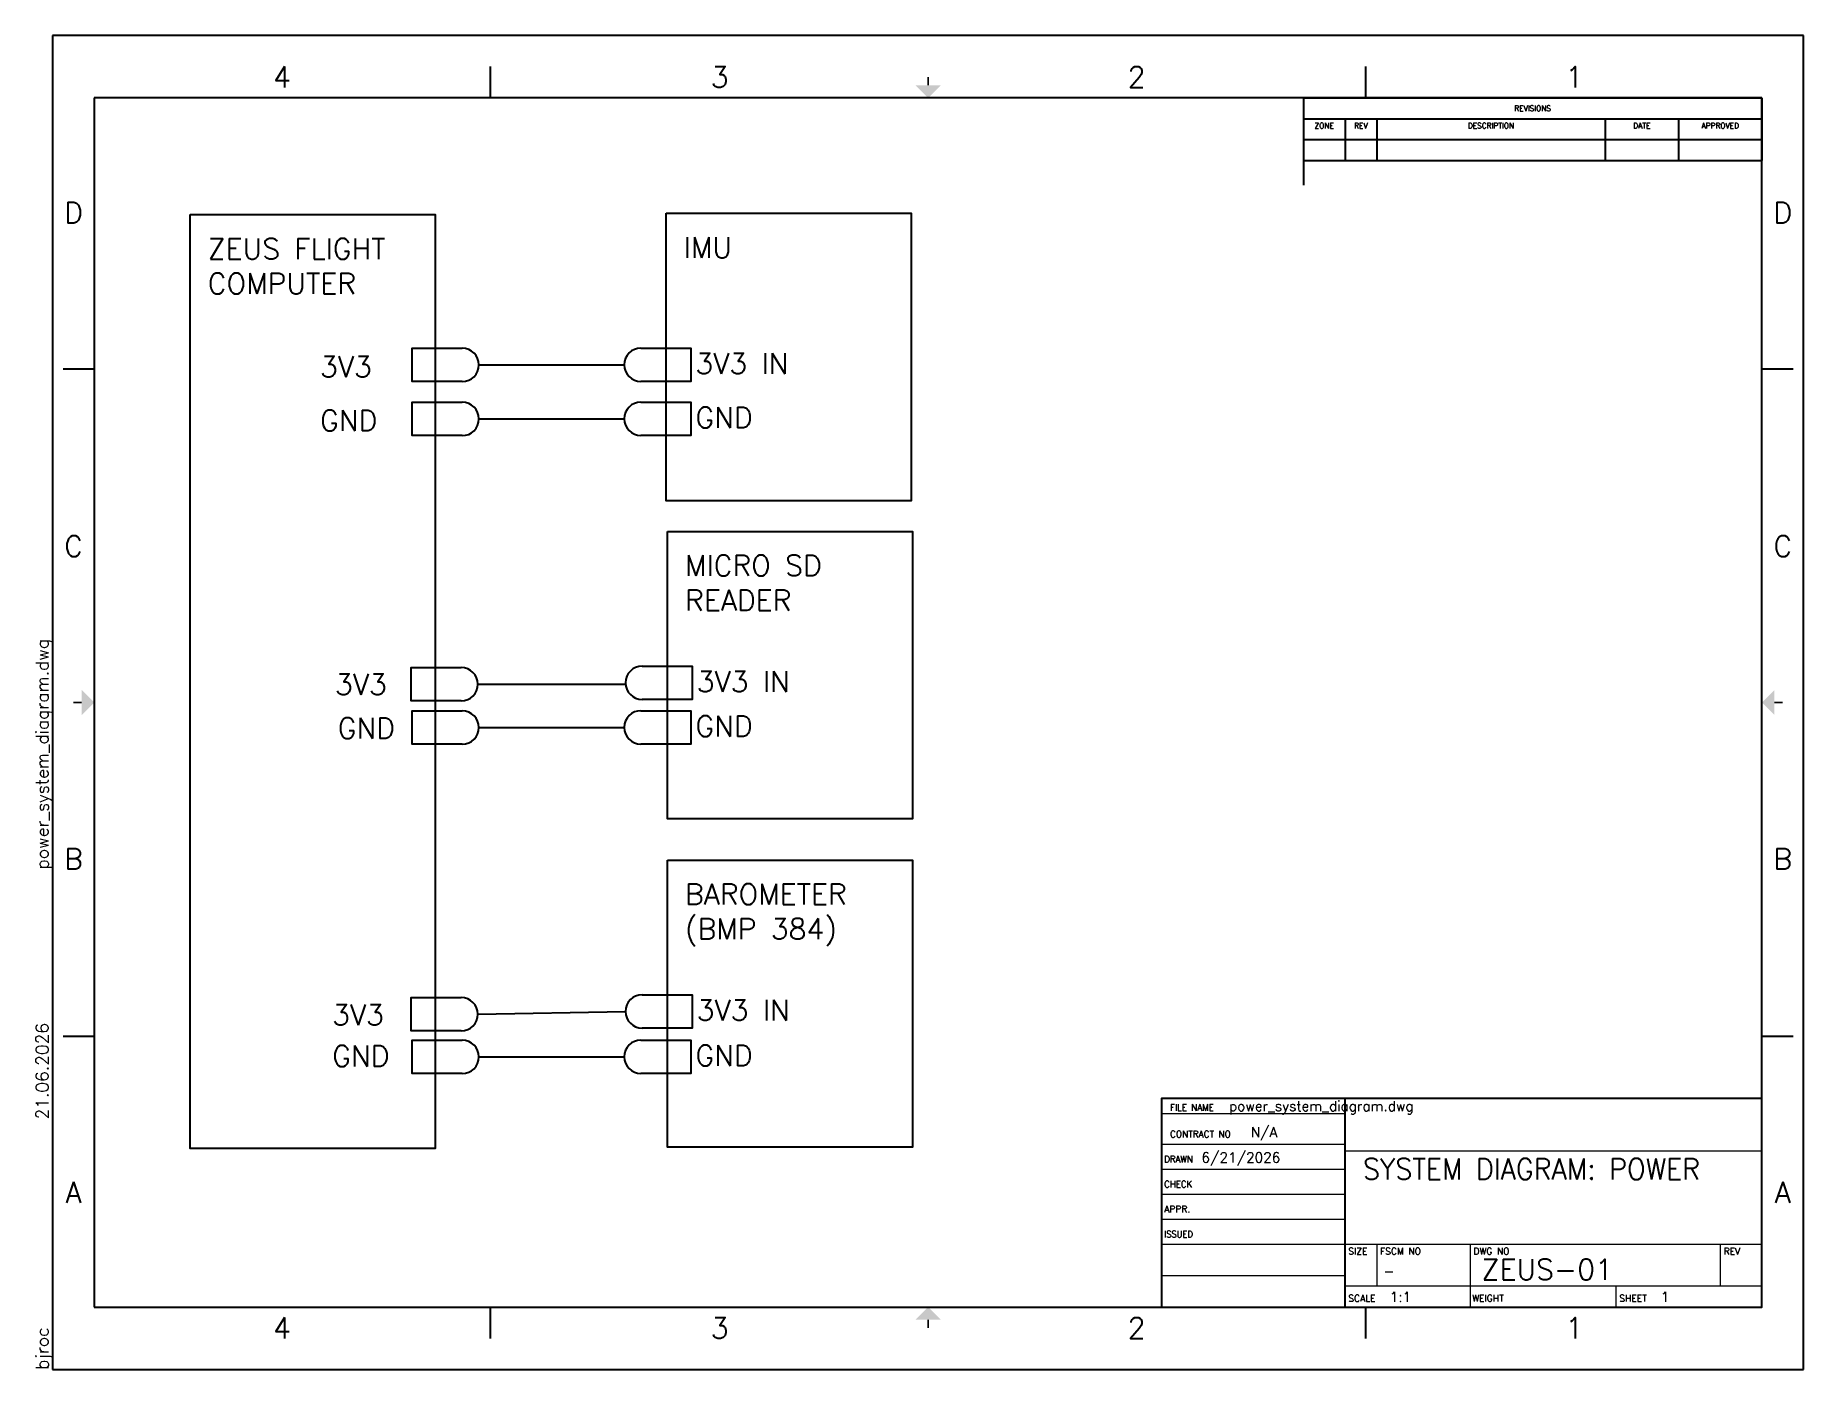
# Paper-space layout 'SH2' of a CAD drawing. Header units: inches. Extents: x -0.2 to 21, y 0 to 16.
import ezdxf
from ezdxf.enums import TextEntityAlignment as Align

# ---------------------------------------------------------------- set-up
doc = ezdxf.new("R2010")
doc.units = ezdxf.units.IN
doc.header["$MEASUREMENT"] = 0
doc.layers.add('Title Block', color=7, linetype='Continuous')
doc.layers.add('WIRE', color=100, linetype='Continuous')
doc.styles.add('ACANSTS', font='romans.shx', dxfattribs={"height": 1})
doc.styles.add('Roman', font='romans')

# ---------------------------------------------------------------- blocks, each defined once
blk = doc.blocks.new('*T3')
at = {"layer": 'Title Block', "color": 0, "lineweight": -2}
for p, q in [((0, 0), (0.5, 0)), ((0, 0), (0, -0.25)), ((0.5, 0), (0.88, 0)), ((0.88, 0), (3.62, 0)), ((3.62, 0), (4.5, 0)), ((4.5, 0), (5.5, 0)), ((5.5, 0), (5.5, -0.25)), ((0, -0.25), (0.5, -0.25)), ((0, -0.25), (0, -0.5)), ((0.5, -0.25), (0.88, -0.25)), ((0.5, -0.25), (0.5, -0.5)), ((0.88, -0.25), (3.62, -0.25)), ((0.88, -0.25), (0.88, -0.5)), ((3.62, -0.25), (4.5, -0.25)), ((3.62, -0.25), (3.62, -0.5)), ((4.5, -0.25), (5.5, -0.25)), ((4.5, -0.25), (4.5, -0.5)), ((5.5, -0.25), (5.5, -0.5)), ((0, -0.5), (0.5, -0.5)), ((0, -0.5), (0, -0.75)), ((0.5, -0.5), (0.88, -0.5)), ((0.5, -0.5), (0.5, -0.75)), ((0.88, -0.5), (3.62, -0.5)), ((0.88, -0.5), (0.88, -0.75)), ((3.62, -0.5), (4.5, -0.5)), ((3.62, -0.5), (3.62, -0.75)), ((4.5, -0.5), (5.5, -0.5)), ((4.5, -0.5), (4.5, -0.75)), ((5.5, -0.5), (5.5, -0.75)), ((0, -0.75), (0.5, -0.75)), ((0.5, -0.75), (0.88, -0.75)), ((0.88, -0.75), (3.62, -0.75)), ((3.62, -0.75), (4.5, -0.75)), ((4.5, -0.75), (5.5, -0.75))]:
    blk.add_line(p, q, dxfattribs=at)
at = {"layer": 'Title Block', "color": 0, "char_height": 0.065, "style": 'Roman'}
for s, insert, width, attachment_point in [('REVISIONS', (2.75, -0.125), 5.4, 5), ('ZONE', (0.25, -0.3), 0.4, 2), ('REV', (0.69, -0.3), 0.28, 2), ('DESCRIPTION', (2.25, -0.3), 2.64, 2), ('DATE', (4.06, -0.3), 0.78, 2), ('APPROVED', (5, -0.3), 0.9, 2)]:
    blk.add_mtext(s, dxfattribs=dict(at, insert=insert, width=width, attachment_point=attachment_point))
blk = doc.blocks.new('Title Block')
at = {"layer": 'Title Block'}
for p, q in [((21, 16), (0, 16)), ((0, 16), (0, 0)), ((21, 0), (21, 16)), ((5.25, 15.25), (5.25, 15.625)), ((15.75, 15.25), (15.75, 15.625)), ((20.5, 15.25), (0.5, 15.25)), ((0.5, 15.25), (0.5, 0.75)), ((15, 15.25), (15, 14.203)), ((20.5, 0.75), (20.5, 15.25)), ((0.125, 12), (0.5, 12)), ((20.5, 12), (20.875, 12)), ((0.125, 4), (0.5, 4)), ((20.5, 4), (20.875, 4)), ((15.5, 0.75), (15.5, 3.25)), ((0.5, 0.75), (20.5, 0.75)), ((5.25, 0.375), (5.25, 0.75)), ((15.75, 0.375), (15.75, 0.75)), ((0, 0), (21, 0))]:
    blk.add_line(p, q, dxfattribs=at)
at = {"layer": 'Title Block', "lineweight": 15}
for p, q in [((13.3, 3.07), (15.5, 3.07)), ((15.5, 2.7), (13.3, 2.7)), ((20.5, 2.62), (15.5, 2.62)), ((15.5, 2.4), (13.3, 2.4)), ((15.5, 2.1), (13.3, 2.1)), ((15.5, 1.8), (13.3, 1.8)), ((15.5, 1.5), (13.3, 1.5)), ((20.5, 1.5), (15.5, 1.5)), ((15.88, 1.5), (15.88, 1)), ((17, 1.5), (17, 0.75)), ((20, 1.5), (20, 1)), ((15.5, 1.125), (13.3, 1.125)), ((20.5, 1), (15.5, 1)), ((18.75, 0.75), (18.75, 1))]:
    blk.add_line(p, q, dxfattribs=at)
at = {"layer": 'Title Block', "const_width": 0.02}
for points in [[(10.5, 15.5), (10.5, 15.4)], [(0.25, 8), (0.35, 8)], [(20.75, 8), (20.65, 8)], [(10.5, 0.5), (10.5, 0.6)]]:
    blk.add_lwpolyline(points, dxfattribs=at)
at = {"layer": 'Title Block'}
blk.add_lwpolyline([(20.5, 3.25), (13.3, 3.25), (13.3, 0.75), (20.5, 0.75)], close=True, dxfattribs=at)
for points in [[(10.35, 15.4), (10.65, 15.4), (10.5, 15.25)], [(0.35, 7.85), (0.35, 8.15), (0.5, 8)], [(20.65, 7.85), (20.65, 8.15), (20.5, 8)], [(10.35, 0.6), (10.65, 0.6), (10.5, 0.75)]]:
    blk.add_solid(points, dxfattribs=at)
blk.add_blockref('*T3', (15, 15.25))
at = {"layer": 'Title Block', "style": 'Roman'}
for s, p in [('4', (2.75, 15.5)), ('3', (8, 15.5)), ('2', (13, 15.5)), ('1', (18.25, 15.5)), ('D', (0.25, 13.875)), ('D', (20.75, 13.875)), ('C', (0.25, 9.875)), ('C', (20.75, 9.875)), ('B', (0.25, 6.125)), ('B', (20.75, 6.125)), ('A', (0.25, 2.125)), ('A', (20.75, 2.125)), ('4', (2.75, 0.5)), ('3', (8, 0.5)), ('2', (13, 0.5)), ('1', (18.25, 0.5))]:
    blk.add_text(s, height=0.25, dxfattribs=at).set_placement(p, align=Align.MIDDLE_CENTER)
at = {"layer": 'Title Block', "lineweight": 15, "style": 'ACANSTS'}
for s, width, p in [('FILE NAME', 0.951562, (13.401, 3.105)), ('CONTRACT NO', 0.979028, (13.401, 2.785)), ('DRAWN', 0.942857, (13.331, 2.485))]:
    blk.add_text(s, height=0.08, dxfattribs=dict(at, width=width)).set_placement(p)
for s, width, p in [('CHECK', 0.942857, (13.331, 2.225)), ('ISSUED', 0.90932, (13.331, 1.625))]:
    blk.add_text(s, height=0.08, dxfattribs=dict(at, width=width)).set_placement(p, align=Align.MIDDLE_LEFT)
for s, p in [('APPR.', (13.331, 1.925)), ('SCALE', (15.54, 0.855)), ('SHEET', (18.79, 0.855))]:
    blk.add_text(s, height=0.08, dxfattribs=at).set_placement(p, align=Align.MIDDLE_LEFT)
for s, p in [('SIZE', (15.54, 1.38)), ('FSCM NO', (15.92, 1.38)), ('DWG NO', (17.04, 1.38)), ('REV', (20.04, 1.38)), ('WEIGHT', (17.025, 0.817))]:
    blk.add_text(s, height=0.08, dxfattribs=at).set_placement(p)
at = {"layer": 'Title Block', "color": 0, "style": 'Roman', "flags": 8}
for tag, p in [('FNAME', (-0.05, 6)), ('REVDATE', (-0.05, 3)), ('USER', (-0.05, 0))]:
    blk.add_attdef(tag, p, '', height=0.15, rotation=90, dxfattribs=at)
at = {"layer": 'Title Block', "lineweight": 15, "style": 'ACANSTS'}
for tag, p in [('CHECK_DATE', (14.109, 3.101)), ('CONTRACT_NUMBER', (14.368, 2.787)), ('CHECK_DATE', (13.778, 2.484)), ('CHECK_DATE', (13.778, 2.184)), ('CHECKED_BY', (14.64, 2.185)), ('APPROVAL_DATE', (13.778, 1.883)), ('APPROVED_BY', (14.64, 1.885)), ('ISSUE_DATE', (13.784, 1.588)), ('ISSUED_BY', (14.64, 1.585)), ('FSCM', (15.96, 1.12)), ('WEIGHT', (17.746, 0.815))]:
    blk.add_attdef(tag, p, '', height=0.12, dxfattribs=at)
at = {"layer": 'Title Block', "lineweight": 30, "style": 'ACANSTS'}
for tag, p in [('DESIGN_ACTIVITY', (15.675, 2.705)), ('DRAWING_SUBTITLE', (15.699, 1.784))]:
    blk.add_attdef(tag, p, '', height=0.18, dxfattribs=at)
at = {"layer": 'Title Block', "style": 'Roman', "flags": 8}
for tag, height, p in [('SHEETNAME', 0.25, (15.716, 2.53)), ('SHEET', 0.25, (17.138, 1.326)), ('SCALE', 0.12, (16.036, 0.931)), ('SHEETNUMBER', 0.12, (19.286, 0.931))]:
    blk.add_attdef(tag, text='', height=height, dxfattribs=at).set_placement(p, align=Align.TOP_LEFT)
at = {"layer": 'Title Block', "lineweight": 15, "style": 'ACANSTS'}
for tag, p in [('SIZE', (15.696, 1.105)), ('REVISION', (20.255, 1.1))]:
    blk.add_attdef(tag, text='', height=0.12, dxfattribs=at).set_placement(p, align=Align.CENTER)

psp = doc.layouts.new('SH2')

# ---------------------------------------------------------------- linework, layer by layer
for points in [[(1.65, 13.851), (4.588, 13.851), (4.588, 2.65), (1.65, 2.65)], [(7.359, 13.866), (10.298, 13.866), (10.298, 10.42), (7.359, 10.42)], [(7.375, 10.052), (10.313, 10.052), (10.313, 6.606), (7.375, 6.606)], [(7.374, 6.111), (10.313, 6.111), (10.313, 2.666), (7.374, 2.666)]]:
    psp.add_lwpolyline(points, close=True)
for points in [[(4.913, 11.848), (4.313, 11.848), (4.313, 12.248), (4.913, 12.248)], [(7.055, 12.25), (7.655, 12.25), (7.655, 11.85), (7.055, 11.85)], [(4.913, 11.2), (4.313, 11.2), (4.313, 11.6), (4.913, 11.6)], [(7.055, 11.602), (7.655, 11.602), (7.655, 11.202), (7.055, 11.202)], [(4.9, 8.019), (4.3, 8.019), (4.3, 8.419), (4.9, 8.419)], [(7.07, 8.436), (7.67, 8.436), (7.67, 8.036), (7.07, 8.036)], [(4.913, 7.5), (4.313, 7.5), (4.313, 7.9), (4.913, 7.9)], [(7.055, 7.902), (7.655, 7.902), (7.655, 7.502), (7.055, 7.502)], [(4.9, 4.062), (4.3, 4.062), (4.3, 4.462), (4.9, 4.462)], [(7.07, 4.496), (7.67, 4.496), (7.67, 4.096), (7.07, 4.096)], [(4.913, 3.55), (4.313, 3.55), (4.313, 3.95), (4.913, 3.95)], [(7.055, 3.952), (7.655, 3.952), (7.655, 3.552), (7.055, 3.552)]]:
    psp.add_lwpolyline(points)
for centre, start, end in [((4.913, 12.048), 270, 90), ((7.055, 12.05), 90, 270), ((4.913, 11.4), 270, 90), ((7.055, 11.402), 90, 270), ((4.9, 8.219), 270, 90), ((7.07, 8.236), 90, 270), ((4.913, 7.7), 270, 90), ((7.055, 7.702), 90, 270), ((4.9, 4.262), 270, 90), ((7.07, 4.296), 90, 270), ((4.913, 3.75), 270, 90), ((7.055, 3.752), 90, 270)]:
    psp.add_arc(centre, 0.2, start, end)
at = {"layer": 'WIRE'}
for p, q in [((5.113, 12.048), (6.855, 12.048)), ((5.113, 11.4), (6.855, 11.4)), ((5.1, 8.219), (6.871, 8.219)), ((5.113, 7.7), (6.855, 7.7)), ((5.1, 4.262), (6.87, 4.296)), ((5.113, 3.75), (6.855, 3.75))]:
    psp.add_line(p, q, dxfattribs=at)

# ---------------------------------------------------------------- block references
ref = psp.add_blockref('Title Block', (0, 0))
ref.add_attrib('SHEETNUMBER', '1', dxfattribs={"layer": 'Title Block', "height": 0.12, "style": 'Roman'}).set_placement((19.286, 0.931), align=Align.TOP_LEFT)
ref.add_attrib('SCALE', '1:1', dxfattribs={"layer": 'Title Block', "height": 0.12, "style": 'Roman'}).set_placement((16.036, 0.931), align=Align.TOP_LEFT)
ref.add_attrib('SHEET', 'ZEUS-01', dxfattribs={"layer": 'Title Block', "height": 0.25, "style": 'Roman'}).set_placement((17.138, 1.326), align=Align.TOP_LEFT)
ref.add_attrib('SHEETNAME', 'SYSTEM DIAGRAM: POWER', dxfattribs={"layer": 'Title Block', "height": 0.25, "style": 'Roman', "width": 0.95}).set_placement((15.716, 2.53), align=Align.TOP_LEFT)
ref.add_attrib('CHECK_DATE', 'power_system_diagram.dwg', (14.109, 3.101), dxfattribs={"layer": 'Title Block', "lineweight": 15, "height": 0.12, "style": 'ACANSTS'})
ref.add_attrib('CHECK_DATE', '6/21/2026', (13.778, 2.484), dxfattribs={"layer": 'Title Block', "lineweight": 15, "height": 0.12, "style": 'ACANSTS'})
ref.add_attrib('FSCM', '-', (15.96, 1.12), dxfattribs={"layer": 'Title Block', "lineweight": 15, "height": 0.12, "style": 'ACANSTS'})
ref.add_attrib('CONTRACT_NUMBER', 'N/A', (14.368, 2.787), dxfattribs={"layer": 'Title Block', "lineweight": 15, "height": 0.12, "style": 'ACANSTS'})
ref.add_attrib('FNAME', 'power_system_diagram.dwg', (-0.05, 6), dxfattribs={"layer": 'Title Block', "color": 0, "height": 0.15, "rotation": 90, "style": 'Roman'})
ref.add_attrib('REVDATE', '21.06.2026', (-0.05, 3), dxfattribs={"layer": 'Title Block', "color": 0, "height": 0.15, "rotation": 90, "style": 'Roman'})
ref.add_attrib('USER', 'bjroc', (-0.05, 0), dxfattribs={"layer": 'Title Block', "color": 0, "height": 0.15, "rotation": 90, "style": 'Roman'})

# ---------------------------------------------------------------- texts
at = {"char_height": 0.25, "attachment_point": 1, "style": 'Roman'}
for s, width, insert in [('IMU', 2.48852, (7.569, 13.581)), ('ZEUS FLIGHT COMPUTER', 2.48852, (1.86, 13.566)), ('3V3', 1.01199, (3.207, 12.153)), ('3V3 IN', 1.30959, (7.709, 12.19)), ('GND', 1.01199, (3.207, 11.506)), ('GND', 1.30959, (7.709, 11.542)), ('MICRO SD READER', 2.48852, (7.585, 9.768)), ('3V3', 1.01199, (3.386, 8.343)), ('3V3 IN', 1.26326, (7.725, 8.376)), ('GND', 1.01199, (3.419, 7.817)), ('GND', 1.30959, (7.709, 7.842)), ('BAROMETER (BMP 384)', 2.48852, (7.584, 5.827)), ('3V3 ', 1.01199, (3.352, 4.38)), ('3V3 IN', 1.23238, (7.724, 4.436)), ('GND', 1.01199, (3.353, 3.886)), ('GND', 1.30959, (7.709, 3.892))]:
    psp.add_mtext_dynamic_manual_height_columns(s, width=width, gutter_width=1.25, heights=[0], dxfattribs=dict(at, insert=insert))

doc.saveas('drawing.dxf')
